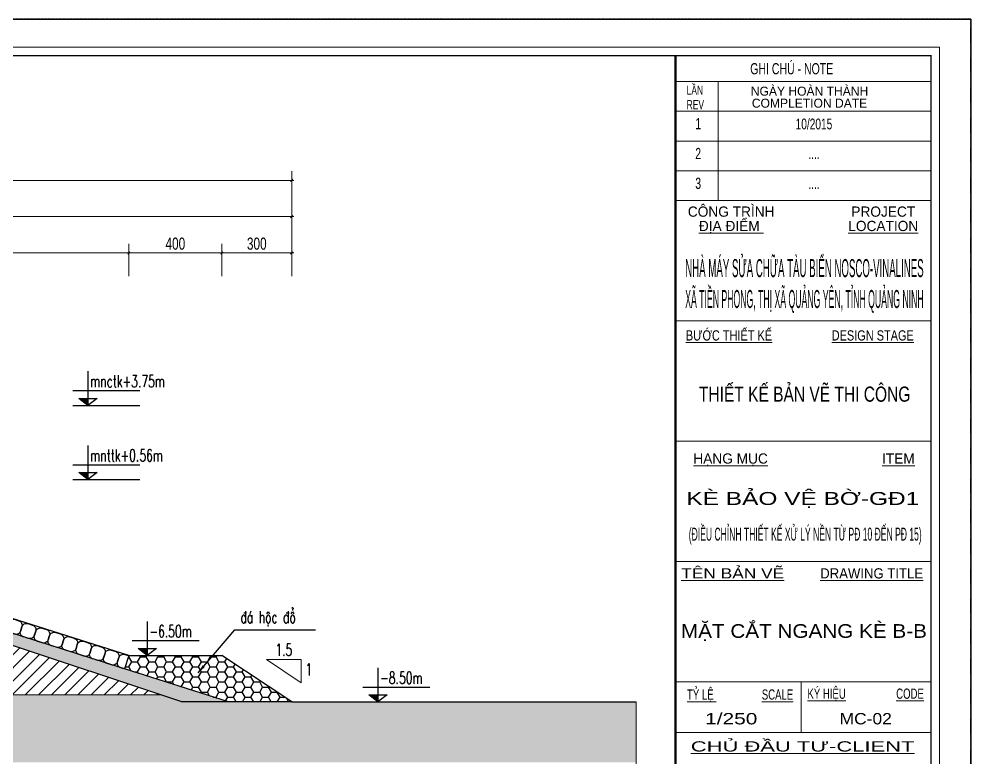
# Model space of a CAD drawing. Header units: millimetres. Extents: x -95488 to 835450, y -398213 to -214134.
# Drawn here: x 259359 to 300274, y -351563 to -319787 of the extents above; entities that cross this region are included whole.
import ezdxf
from ezdxf.enums import TextEntityAlignment as Align

# ---------------------------------------------------------------- set-up
doc = ezdxf.new("R2010")
doc.units = ezdxf.units.MM
doc.header["$MEASUREMENT"] = 0
doc.linetypes.add('HIDDEN', pattern=[0.375, 0.25, -0.125])
doc.layers.add('00 MV', color=3, linetype='Continuous', plot=False)
for name, color, linetype, lineweight in [('01 TEXT', 7, 'Continuous', 13), ('DIM', 177, 'Continuous', 20), ('MANH1', 251, 'Continuous', 13), ('TEXT', 2, 'Continuous', 20)]:
    doc.layers.add(name, color=color, linetype=linetype, lineweight=lineweight)
for name, color, linetype in [('bao', 2, 'Continuous'), ('Border', 2, 'Continuous'), ('DLINE', 4, 'Continuous'), ('Hatch', 250, 'Continuous'), ('Net vang', 2, 'Continuous')]:
    doc.layers.add(name, color=color, linetype=linetype)
doc.styles.add('khung ban ve - kien phat', font='VHBLACK_0.TTF', dxfattribs={"width": 0.6})
doc.styles.add('ROMANS', font='vnsimli.shx', dxfattribs={"width": 0.6})
doc.styles.add('THUONG', font='vnsimli.shx', dxfattribs={"width": 0.55})
doc.styles.add('TXTDIM', font='VNARIAL_0.TTF', dxfattribs={"width": 0.7})
doc.dimstyles.new('250', dxfattribs={"dimscale": 250, "dimtxt": 1.8, "dimasz": 1.5, "dimexe": 0.5, "dimexo": 0.5, "dimgap": 0.9, "dimtad": 1, "dimdec": 3, "dimlfac": 0.1, "dimdsep": 46, "dimtxsty": 'ROMANS', "dimcen": -0.5, "dimclrd": 4, "dimclre": 7, "dimclrt": 2, "dimadec": 3, "dimazin": 2, "dimtfac": 1, "dimtdec": 3, "dimtix": 1, "dimtmove": 1, "dimatfit": 3, "dimfxl": 1, "dimtolj": 1, "dimtzin": 0, "dimlwd": -1, "dimlwe": -1, "dimarcsym": 0})
doc.dimstyles.new('DIM 260', dxfattribs={"dimscale": 260, "dimtxt": 2, "dimasz": 0.3, "dimexe": 1.5, "dimexo": 0, "dimgap": 0.5, "dimtad": 1, "dimdec": 0, "dimzin": 12, "dimdsep": 46, "dimtxsty": 'TXTDIM', "dimblk": 'SLASH', "dimcen": 1.5, "dimclrd": 256, "dimclre": 256, "dimclrt": 2, "dimadec": 0, "dimazin": 0, "dimtfac": 1, "dimtdec": 0, "dimtix": 1, "dimtmove": 0, "dimatfit": 3, "dimldrblk": 'DOT', "dimfxl": 2, "dimtolj": 1, "dimtzin": 0, "dimlwd": 9, "dimlwe": 9, "dimarcsym": 1})

# ---------------------------------------------------------------- blocks, each defined once
blk = doc.blocks.new('Caodo')
at = {"layer": 'DLINE'}
blk.add_hatch(color=256, dxfattribs=at).paths.add_polyline_path([(-0.02, 1.19), (-1.6, 1.19), (-0.02, -0.01)])
for p, q in [((-0.02, 5.85), (-0.02, -0.01)), ((8.89, 2.49), (-2.61, 2.49)), ((-0.02, -0.01), (-1.6, 1.19)), ((-1.6, 1.19), (1.56, 1.19)), ((1.56, 1.19), (-0.02, -0.01)), ((-2.61, -0.01), (8.89, -0.01))]:
    blk.add_line(p, q, dxfattribs=at)
blk = doc.blocks.new('SLASH')
at = {"layer": 'DIM', "color": 16, "linetype": 'Continuous'}
for p, q in [((-1.2, 0), (1.2, 0)), ((-0.6, -0.6), (0.6, 0.6))]:
    blk.add_line(p, q, dxfattribs=at)
blk = doc.blocks.new('*D138')
at = {"layer": 'Defpoints', "color": 0}
for p in [(271077, -328286), (239577, -330843), (271077, -330843)]:
    blk.add_point(p, dxfattribs=at)
at = {"layer": 'DIM', "lineweight": 9}
for p, q in [((239577, -330843), (239577, -327896)), ((271077, -330843), (271077, -327896)), ((239655, -328286), (270999, -328286))]:
    blk.add_line(p, q, dxfattribs=at)
at = {"layer": 'DIM', "lineweight": 9, "xscale": 78, "yscale": 78, "zscale": 78, "rotation": 180}
blk.add_blockref('SLASH', (239577, -328286), dxfattribs=at)
at = {"layer": 'DIM', "lineweight": 9, "xscale": 78, "yscale": 78, "zscale": 78}
blk.add_blockref('SLASH', (271077, -328286), dxfattribs=at)
at = {"layer": 'DIM', "color": 2, "insert": (255327, -327890), "char_height": 520, "attachment_point": 5, "style": 'TXTDIM'}
blk.add_mtext('\\A1;3150', dxfattribs=at)
blk = doc.blocks.new('_Dot')
at = {"color": 0, "linetype": 'ByBlock', "lineweight": -2}
blk.add_line((-0.5, 0), (-1, 0), dxfattribs=at)
at = {"color": 0, "linetype": 'ByBlock', "const_width": 0.5}
blk.add_lwpolyline([(-0.25, 0, 1), (0.25, 0, 1)], format="xyb", close=True, dxfattribs=at)
blk = doc.blocks.new('*D141')
at = {"layer": 'Defpoints', "color": 0}
for p in [(264077, -329846), (240418, -330843), (264077, -330843)]:
    blk.add_point(p, dxfattribs=at)
at = {"layer": 'DIM', "lineweight": 9}
for p, q in [((240418, -330843), (240418, -329456)), ((264077, -330843), (264077, -329456)), ((240496, -329846), (263999, -329846))]:
    blk.add_line(p, q, dxfattribs=at)
at = {"layer": 'DIM', "lineweight": 9, "xscale": 78, "yscale": 78, "zscale": 78, "rotation": 180}
blk.add_blockref('SLASH', (240418, -329846), dxfattribs=at)
at = {"layer": 'DIM', "lineweight": 9, "xscale": 78, "yscale": 78, "zscale": 78}
blk.add_blockref('SLASH', (264077, -329846), dxfattribs=at)
at = {"layer": 'DIM', "color": 2, "insert": (252247, -329450), "char_height": 520, "attachment_point": 5, "style": 'TXTDIM'}
blk.add_mtext('\\A1;2366', dxfattribs=at)
blk = doc.blocks.new('*D142')
at = {"layer": 'Defpoints', "color": 0}
for p in [(268077, -329846), (264077, -330843), (268077, -330843)]:
    blk.add_point(p, dxfattribs=at)
at = {"layer": 'DIM', "lineweight": 9}
for p, q in [((264077, -330843), (264077, -329456)), ((268077, -330843), (268077, -329456)), ((264155, -329846), (267999, -329846))]:
    blk.add_line(p, q, dxfattribs=at)
at = {"layer": 'DIM', "lineweight": 9, "xscale": 78, "yscale": 78, "zscale": 78, "rotation": 180}
blk.add_blockref('SLASH', (264077, -329846), dxfattribs=at)
at = {"layer": 'DIM', "lineweight": 9, "xscale": 78, "yscale": 78, "zscale": 78}
blk.add_blockref('SLASH', (268077, -329846), dxfattribs=at)
at = {"layer": 'DIM', "color": 2, "insert": (266077, -329450), "char_height": 520, "attachment_point": 5, "style": 'TXTDIM'}
blk.add_mtext('\\A1;400', dxfattribs=at)
blk = doc.blocks.new('*D143')
at = {"layer": 'Defpoints', "color": 0}
for p in [(271077, -329846), (268077, -330843), (271077, -330843)]:
    blk.add_point(p, dxfattribs=at)
at = {"layer": 'DIM', "lineweight": 9}
for p, q in [((268077, -330843), (268077, -329456)), ((271077, -330843), (271077, -329456)), ((268155, -329846), (270999, -329846))]:
    blk.add_line(p, q, dxfattribs=at)
at = {"layer": 'DIM', "lineweight": 9, "xscale": 78, "yscale": 78, "zscale": 78, "rotation": 180}
blk.add_blockref('SLASH', (268077, -329846), dxfattribs=at)
at = {"layer": 'DIM', "lineweight": 9, "xscale": 78, "yscale": 78, "zscale": 78}
blk.add_blockref('SLASH', (271077, -329846), dxfattribs=at)
at = {"layer": 'DIM', "color": 2, "insert": (269577, -329450), "char_height": 520, "attachment_point": 5, "style": 'TXTDIM'}
blk.add_mtext('\\A1;300', dxfattribs=at)
blk = doc.blocks.new('*D144')
at = {"layer": 'Defpoints', "color": 0}
for p in [(271077, -326726), (203446, -330843), (271077, -330843)]:
    blk.add_point(p, dxfattribs=at)
at = {"layer": 'DIM', "lineweight": 9}
for p, q in [((203446, -330843), (203446, -326336)), ((271077, -330843), (271077, -326336)), ((203524, -326726), (270999, -326726))]:
    blk.add_line(p, q, dxfattribs=at)
at = {"layer": 'DIM', "lineweight": 9, "xscale": 78, "yscale": 78, "zscale": 78, "rotation": 180}
blk.add_blockref('SLASH', (203446, -326726), dxfattribs=at)
at = {"layer": 'DIM', "lineweight": 9, "xscale": 78, "yscale": 78, "zscale": 78}
blk.add_blockref('SLASH', (271077, -326726), dxfattribs=at)
at = {"layer": 'DIM', "color": 2, "insert": (237262, -326330), "char_height": 520, "attachment_point": 5, "style": 'TXTDIM'}
blk.add_mtext('\\A1;9150', dxfattribs=at)

msp = doc.modelspace()

# ---------------------------------------------------------------- hatches: boundary and pattern name
at = {"layer": 'Hatch'}
h = msp.add_hatch(dxfattribs=at)
h.set_pattern_fill('ANSI31', color=256, scale=3200, style=0)
h.set_pattern_definition([(45, (141789.1, 0), (-282.8427, 282.8427), [])])
h.paths.add_polyline_path([(217039.3, -348852.6), (217039.3, -339152.6), (203446.2, -339152.6), (201646.2, -338552.6), (199077, -338552.6), (199077, -348852.6)])
edge = h.paths.add_edge_path(flags=16)
edge.add_ellipse((205788.7, -346461.3), major_axis=(803, 0.2), ratio=1, start_angle=0, end_angle=360)
h.paths.add_polyline_path([(217291.1, -348852.6), (228110.2, -348852.6), (229310.2, -340452.6), (229077, -340452.6), (228977, -340452.6), (226327, -340452.6), (225327, -340452.6), (224027, -339152.6), (217291.1, -339152.6)])
h.paths.add_polyline_path([(223795, -340752.6), (224190, -340452.6), (224584.9, -340752.6)], flags=16)
h.paths.add_polyline_path([(229377, -343520.4), (228615.3, -348852.6), (229377, -348852.6)])
h.paths.add_polyline_path([(229777, -348852.6), (230877, -348852.6), (230877, -340452.6), (229815.3, -340452.6), (229777, -340720.4)])
h.paths.add_polyline_path([(232377, -340452.6), (231277, -340452.6), (231277, -348852.6), (232377, -348852.6)])
h.paths.add_polyline_path([(233877, -340452.6), (232777, -340452.6), (232777, -348852.6), (233877, -348852.6)])
h.paths.add_polyline_path([(234277, -348852.6), (235327, -348852.6), (235327, -340452.6), (234277, -340452.6)])
h.paths.add_polyline_path([(235827, -348852.6), (238827, -348852.6), (238827, -340452.6), (235827, -340452.6)])
h.paths.add_polyline_path([(239327, -348852.6), (240138.7, -348852.6), (239327, -343170.4)])
h.paths.add_polyline_path([(240643.8, -348852.6), (265450.1, -348852.6), (240257.3, -340452.6), (239577, -340452.6), (239443.8, -340452.6)])
h.paths.add_polyline_path([(250642.3, -344821.7), (253642.3, -345821.7), (250642.3, -345821.7)], flags=16)
h.paths.add_polyline_path([(205401.2, -346861.7), (206176.2, -346861.7), (206176.2, -346081.7), (205401.2, -346081.7)], flags=8)
h.paths.add_polyline_path([(228936.9, -342672.2), (229717.1, -342672.2), (229717.1, -343462.8), (228936.9, -343462.8)], flags=9)
h.paths.add_polyline_path([(221910.3, -341885.1), (223651.1, -341885.1), (223651.1, -341105.1), (221910.3, -341105.1)], flags=24)
h.paths.add_polyline_path([(229812.6, -342672.2), (230841.4, -342672.2), (230841.4, -343462.8), (229812.6, -343462.8)], flags=24)
h.paths.add_polyline_path([(231312.6, -342672.2), (232341.4, -342672.2), (232341.4, -343462.8), (231312.6, -343462.8)], flags=24)
h.paths.add_polyline_path([(232812.6, -342672.2), (233841.4, -342672.2), (233841.4, -343462.8), (232812.6, -343462.8)], flags=24)
h.paths.add_polyline_path([(233671.2, -344232.2), (234982.8, -344232.2), (234982.8, -345022.8), (233671.2, -345022.8)], flags=9)
h.paths.add_polyline_path([(234312.6, -342672.2), (235341.4, -342672.2), (235341.4, -343462.8), (234312.6, -343462.8)], flags=9)
h.paths.add_polyline_path([(236795.6, -342671.4), (237858.4, -342671.4), (237858.4, -343462.8), (236795.6, -343462.8)], flags=24)
h.paths.add_polyline_path([(241483.6, -347621.2), (248575.5, -347621.2), (248575.5, -346432.7), (241483.6, -346432.7)], flags=24)
h.paths.add_polyline_path([(251570.9, -346619.4), (252056.2, -346619.4), (252056.2, -345839.4), (251570.9, -345839.4)], flags=24)
h.paths.add_polyline_path([(250237.1, -345743.1), (250577.6, -345743.1), (250577.6, -344963.1), (250237.1, -344963.1)], flags=24)
h = msp.add_hatch(dxfattribs=at)
h.set_pattern_fill('HONEY', color=256, scale=500, style=0)
h.set_pattern_definition([(0, (901116.614, -101032.09), (93.75, 54.1265875), [62.5, -125]), (120, (901116.614, -101032.09), (-93.75, 54.126588), [62.5, -125]), (60, (901116.614, -101032.09), (2e-07, 108.2531754), [-125, 62.5])])
h.paths.add_polyline_path([(266358.1, -349152.6), (268359.8, -349152.6), (240324.8, -340252.6), (239577, -340252.6), (239577, -340452.6), (240258.1, -340452.6)])
h = msp.add_hatch(dxfattribs=at)
h.set_pattern_fill('HONEY', color=256, scale=2000, style=0)
h.set_pattern_definition([(0, (287077.77, 58952.28), (375, 216.50635), [250, -500]), (120, (287077.77, 58952.28), (-375, 216.50635), [250, -500]), (60, (287077.77, 58952.28), (8e-07, 433.0127), [-500, 250])])
h.paths.add_polyline_path([(264873, -347152.6), (264868.5, -347156), (264864.1, -347152.6), (264077, -347152.6), (263892.3, -347734.4), (268359.8, -349152.6), (271077, -349152.6), (268077, -347152.6)])
h = msp.add_hatch(dxfattribs=at)
h.set_pattern_fill('ANSI33', color=256, scale=2200, style=0)
h.set_pattern_definition([(45, (287077.77, 58952.3), (-388.9087, 388.9087), []), (45, (287466.7, 58952.3), (-388.9087, 388.9087), [275, -137.5])])
h.paths.add_polyline_path([(266013.4, -380725.7), (266013.4, -379556.7), (264627, -379556.7), (264627, -380725.7)])
h.paths.add_polyline_path([(285879.9, -351752.7), (285879.9, -349152.6), (277014.6, -349152.6), (277014.6, -349156), (274140.2, -349156), (274140.2, -349152.6), (271077, -349152.6), (266349.8, -349152.6), (265450.1, -348852.6), (240643.8, -348852.6), (241058.1, -351752.6)])
h.paths.add_polyline_path([(240138.7, -348852.6), (239327, -348852.6), (239327, -351752.6), (240553, -351752.6)])
h.paths.add_polyline_path([(238827, -351752.6), (238827, -348852.6), (235827, -348852.6), (235827, -351752.6)])
h.paths.add_polyline_path([(235327, -348852.6), (234277, -348852.6), (234277, -351752.6), (235327, -351752.6)])
h.paths.add_polyline_path([(233877, -348852.6), (232777, -348852.6), (232777, -351752.6), (233877, -351752.6)])
h.paths.add_polyline_path([(231277, -351752.6), (232377, -351752.6), (232377, -348852.6), (231277, -348852.6)])
h.paths.add_polyline_path([(230877, -348852.6), (229777, -348852.6), (229777, -351752.6), (230877, -351752.6)])
h.paths.add_polyline_path([(229377, -351752.6), (229377, -348852.6), (228615.3, -348852.6), (228201, -351752.6)])
h.paths.add_polyline_path([(227695.9, -351752.6), (228110.2, -348852.6), (217291.1, -348852.6), (217291.1, -351752.6)])
h.paths.add_polyline_path([(217039.3, -351752.6), (217039.3, -348852.6), (199077, -348852.6), (199077, -351752.6)])
h.paths.add_polyline_path([(205546, -350892.6), (206031.4, -350892.6), (206031.4, -350112.6), (205546, -350112.6)], flags=24)
h.paths.add_polyline_path([(205683.9, -349696.1), (205649.3, -349701.4), (205614.9, -349708.3), (205580.9, -349716.6), (205547.2, -349726.4), (205514.1, -349737.6), (205481.4, -349750.3), (205449.3, -349764.4), (205417.9, -349779.9), (205387.2, -349796.8), (205357.3, -349815), (205328.1, -349834.4), (205299.9, -349855.1), (205272.6, -349877.1), (205246.2, -349900.2), (205220.9, -349924.4), (205196.7, -349949.7), (205173.6, -349976), (205151.7, -350003.4), (205130.9, -350031.6), (205111.5, -350060.7), (205093.3, -350090.7), (205076.5, -350121.4), (205061, -350152.8), (205046.9, -350184.9), (205034.2, -350217.5), (205022.9, -350250.7), (205013.1, -350284.4), (205004.8, -350318.4), (204997.9, -350352.7), (204992.6, -350387.4), (204988.8, -350422.2), (204986.5, -350457.1), (204985.7, -350492.2), (204986.5, -350527.2), (204988.8, -350562.2), (204992.6, -350597), (204997.9, -350631.6), (205004.8, -350666), (205013.1, -350700), (205022.9, -350733.6), (205034.2, -350766.8), (205046.9, -350799.4), (205061, -350831.5), (205076.5, -350862.9), (205093.3, -350893.6), (205111.5, -350923.6), (205130.9, -350952.7), (205151.7, -350981), (205173.6, -351008.3), (205196.7, -351034.6), (205220.9, -351059.9), (205246.2, -351084.2), (205272.6, -351107.3), (205299.9, -351129.2), (205328.1, -351149.9), (205357.3, -351169.4), (205387.2, -351187.6), (205417.9, -351204.4), (205449.3, -351219.9), (205481.4, -351234), (205514.1, -351246.7), (205547.2, -351258), (205580.9, -351267.8), (205614.9, -351276.1), (205649.3, -351282.9), (205683.9, -351288.3), (205718.7, -351292.1), (205753.7, -351294.4), (205788.7, -351295.1), (205823.7, -351294.4), (205858.7, -351292.1), (205893.5, -351288.3), (205928.1, -351282.9), (205962.5, -351276.1), (205996.5, -351267.8), (206030.1, -351258), (206063.3, -351246.7), (206096, -351234), (206128, -351219.9), (206159.5, -351204.4), (206190.2, -351187.6), (206220.1, -351169.4), (206249.2, -351149.9), (206277.5, -351129.2), (206304.8, -351107.3), (206331.2, -351084.2), (206356.5, -351059.9), (206380.7, -351034.6), (206403.8, -351008.3), (206425.7, -350981), (206446.4, -350952.7), (206465.9, -350923.6), (206484.1, -350893.6), (206500.9, -350862.9), (206516.4, -350831.5), (206530.5, -350799.4), (206543.2, -350766.8), (206554.5, -350733.6), (206564.3, -350700), (206572.6, -350666), (206579.4, -350631.6), (206584.8, -350597), (206588.6, -350562.2), (206590.9, -350527.2), (206591.6, -350492.2), (206590.9, -350457.1), (206588.6, -350422.2), (206584.8, -350387.4), (206579.4, -350352.7), (206572.6, -350318.4), (206564.3, -350284.4), (206554.5, -350250.7), (206543.2, -350217.5), (206530.5, -350184.9), (206516.4, -350152.8), (206500.9, -350121.4), (206484.1, -350090.7), (206465.9, -350060.7), (206446.4, -350031.6), (206425.7, -350003.4), (206403.8, -349976), (206380.7, -349949.7), (206356.5, -349924.4), (206331.2, -349900.2), (206304.8, -349877.1), (206277.5, -349855.1), (206249.2, -349834.4), (206220.1, -349815), (206190.2, -349796.8), (206159.5, -349779.9), (206128, -349764.4), (206096, -349750.3), (206063.3, -349737.6), (206030.1, -349726.4), (205996.5, -349716.6), (205962.5, -349708.3), (205928.1, -349701.4), (205893.5, -349696.1), (205858.7, -349692.3), (205823.7, -349690), (205788.7, -349689.2), (205753.7, -349690), (205718.7, -349692.3)], flags=0)

# ---------------------------------------------------------------- linework, layer by layer
at = {"layer": '00 MV', "color": 3, "linetype": 'HIDDEN', "ltscale": 0.1}
msp.add_lwpolyline([(191589.4, -396634.9), (300273.9, -396634.9), (300273.9, -319787.2), (191589.4, -319787.2)], close=True, dxfattribs=at)
at = {"layer": '01 TEXT', "color": 7}
for p, q in [((298553.3, -322471.7), (287573.9, -322471.7)), ((298553.3, -323752.5), (287573.9, -323752.5)), ((298553.3, -325033.3), (287573.9, -325033.3)), ((298553.3, -326314.1), (287573.9, -326314.1)), ((298553.3, -327594.9), (287573.9, -327594.9)), ((298553.3, -332769.8), (287573.9, -332769.8)), ((298553.3, -337944.8), (287573.9, -337944.8)), ((298553.3, -343119.7), (287573.9, -343119.7)), ((298553.3, -348294.6), (287573.9, -348294.6)), ((298553.3, -350463.6), (287573.9, -350463.6))]:
    msp.add_line(p, q, dxfattribs=at)
at = {"layer": '01 TEXT', "linetype": 'Continuous'}
msp.add_lwpolyline([(196577.6, -395371.5), (196577.6, -320998.9), (298919.3, -320998.9), (298919.3, -395371.5)], close=True, dxfattribs=at)
at = {"layer": '01 TEXT', "color": 4, "const_width": 64.7}
msp.add_lwpolyline([(196943.5, -395005.6), (196943.5, -321364.9), (298553.3, -321364.9), (298553.3, -395005.6)], close=True, dxfattribs=at)
at = {"layer": '01 TEXT', "color": 7, "const_width": 109.8}
msp.add_lwpolyline([(287573.9, -321364.9), (287573.9, -395005.6)], dxfattribs=at)
at = {"layer": '01 TEXT', "color": 7}
for points in [[(289403.6, -322471.7), (289403.6, -327594.9)], [(298553.3, -337944.8), (287573.9, -337944.8)], [(292977.6, -348294.6), (292977.6, -350463.6)]]:
    msp.add_lwpolyline(points, dxfattribs=at)
at = {"layer": 'Border'}
for p, q in [((264073.9, -347162.5), (240417.7, -339652.6)), ((268359.8, -349152.6), (240324.8, -340252.6)), ((266349.8, -349152.6), (240257.3, -340452.6)), ((264077, -347152.6), (263892.3, -347734.4)), ((264077, -347152.6), (268077, -347152.6)), ((271077, -349152.6), (268077, -347152.6)), ((271077, -349152.6), (266326, -349152.6)), ((271077, -349152.6), (285879.9, -349152.6))]:
    msp.add_line(p, q, dxfattribs=at)
at = {"layer": 'Hatch'}
for points in [[(258830.5, -345908.8), (258885.9, -345734.1, -0.4142136), (259147.5, -345598.6), (259346.1, -345661.6, -0.4142136), (259481.6, -345923.2), (259418.6, -346121.8, -0.4397578), (259164.6, -346233.5), (258966, -346170.5, -0.4142136)], [(259418.6, -346121.8), (259481.6, -345923.2, -0.4142136), (259743.2, -345787.7), (259941.8, -345850.7, -0.4142136), (260077.3, -346112.3), (260021.9, -346287.1, -0.4142136), (259760.3, -346422.6), (259561.7, -346359.6, -0.4397578)], [(260014.3, -346310.9), (260077.3, -346112.3, -0.4142136), (260338.9, -345976.8), (260537.5, -346039.8, -0.4142136), (260673, -346301.4), (260617.6, -346476.2, -0.4142136), (260356, -346611.7), (260157.4, -346548.7, -0.4397578)], [(260617.6, -346476.2), (260673, -346301.4, -0.4142136), (260934.6, -346165.9), (261133.2, -346229, -0.4142136), (261268.7, -346490.6), (261205.7, -346689.1, -0.4397578), (260951.7, -346800.8), (260753.1, -346737.8, -0.4142136)], [(261205.7, -346689.1), (261268.7, -346490.6, -0.4142136), (261530.3, -346355), (261728.9, -346418.1, -0.4142136), (261864.4, -346679.7), (261809, -346854.4, -0.4142136), (261547.4, -346989.9), (261348.8, -346926.9, -0.4397578)], [(261809, -346854.4), (261864.4, -346679.7, -0.4142136), (262126, -346544.1), (262324.6, -346607.2, -0.4142136), (262460.1, -346868.8), (262397.1, -347067.3, -0.4397578), (262143.1, -347179.1), (261944.5, -347116, -0.4142136)], [(262397.1, -347067.3), (262460.1, -346868.8, -0.4142136), (262721.7, -346733.3), (262920.3, -346796.3, -0.4142136), (263055.8, -347057.9), (263000.4, -347232.6, -0.4142136), (262738.8, -347368.2), (262540.2, -347305.1, -0.4397578)], [(262992.8, -347256.5), (263055.8, -347057.9, -0.4142136), (263317.5, -346922.4), (263516, -346985.4, -0.4142136), (263651.6, -347247), (263596.1, -347421.7, -0.4142136), (263334.5, -347557.3), (263135.9, -347494.2, -0.4397578)]]:
    msp.add_lwpolyline(points, format="xyb", close=True, dxfattribs=at)
msp.add_lwpolyline([(263861.2, -347724.5), (263731.6, -347683.3, -0.4142136), (263596.1, -347421.7), (263651.6, -347247, -0.4142136), (263913.2, -347111.5), (264042.7, -347152.6)], format="xyb", dxfattribs=at)
at = {"layer": 'MANH1', "color": 7}
msp.add_line((217291.1, -348852.6), (265479.7, -348852.6), dxfattribs=at)
at = {"layer": 'MANH1'}
msp.add_line((285879.9, -353152.6), (285879.9, -349152.6), dxfattribs=at)
at = {"layer": 'Net vang'}
msp.add_lwpolyline([(191589.4, -319787.2), (300273.9, -319787.2), (300273.9, -396634.9), (191589.4, -396634.9)], close=True, dxfattribs=at)
at = {"layer": 'TEXT'}
for p, q in [((271488.1, -347334.1), (269988.1, -347334.1)), ((269988.1, -347334.1), (271488.1, -348334.1)), ((271488.1, -347334.1), (271488.1, -348334.1))]:
    msp.add_line(p, q, dxfattribs=at)

# ---------------------------------------------------------------- block references
at = {"xscale": 250, "yscale": 250, "zscale": 250}
for p in [(262327.5, -336399.2), (262327.5, -339589.2), (264873, -347152.6), (274791.8, -349152.6)]:
    msp.add_blockref('Caodo', p, dxfattribs=at)

# ---------------------------------------------------------------- texts
at = {"layer": '01 TEXT', "style": 'khung ban ve - kien phat', "width": 0.7}
for s, height, p in [('ghi chó - note', 483.043, (290786.5, -322165)), ('lÇn', 388.12, (288054.3, -323044.7)), ('REV', 388.12, (288054.3, -323663.6)), ('1', 483, (288423.9, -324532.5)), ('2', 483, (288423.9, -325813.3)), ('3', 483, (288423.9, -327094))]:
    msp.add_text(s, height=height, dxfattribs=at).set_placement(p)
at = {"layer": '01 TEXT', "style": 'khung ban ve - kien phat'}
for s, height, p in [('ngµy hoµn thµnh', 388.12, (293335.3, -323083.2)), ('COMPLETION date', 388.12, (293335.3, -323599.5)), ('c«ng tr×nh', 439.87, (289967.8, -328288.6)), ('project', 439.87, (296504.6, -328288.6)), ('%%U®Þa ®iÓm ', 439.869, (289967.8, -328905.8)), ('%%Ulocation', 439.869, (296504.6, -328905.8)), ('%%Uh¹ng môc', 439.869, (289942.9, -338906.1)), ('%%Uitem', 439.87, (297153.3, -338906.1))]:
    msp.add_text(s, height=height, dxfattribs=at).set_placement(p, align=Align.CENTER)
for s, height, width, p in [('10/2015', 465.74, 0.7, (293525.2, -324532.5)), ('....', 465.74, 0.7, (293525.2, -325813.3)), ('....', 465.74, 0.7, (293525.2, -327094)), ('%%Ub\xadíc thiÕt kÕ', 439.869, 0.8, (289874.7, -333612.1)), ('%%Udesign stage', 439.869, 0.8, (296053.3, -333612.1)), ('%%Utû lÖ ', 439.87, 0.7, (288698.2, -349055.1)), ('%%Uký hiÖu', 439.87, 0.7, (294069.1, -349018.4)), ('%%Ucode', 439.87, 0.7, (297654.6, -349018.4)), ('%%Uscale', 439.87, 0.7, (291958.6, -349055.1))]:
    msp.add_text(s, height=height, dxfattribs=dict(at, width=width)).set_placement(p, align=Align.CENTER)
for s, height, width, p, p2 in [('NHµ M¸Y SöA CH÷A TµU BIÓN NOSCO-VINALINES', 776.239, 0.343291, (287992.3, -330886.8), (298240.6, -330886.8)), ('X· TIÒN PHONG, thÞ x· qu¶ng yªn, TØNH QU¶NG NINH', 776.239, 0.305576, (287992.3, -332215.5), (298240.6, -332215.5)), ('thiÕt kÕ b¶n vÏ thi c«ng', 650.015, 0.669286, (288582.6, -336243), (297670.2, -336243)), ('%%Utªn b¶n vÏ', 439.869, 1.090745, (287823.4, -343845.7), (292246.3, -343845.7)), ('%%Udrawing title', 439.869, 0.839148, (293795.1, -343845.7), (298218, -343845.7)), ('%%Uchñ ®Çu t\xad-client', 439.869, 1.401803, (288233.9, -351286.1), (297843.9, -351286.1))]:
    msp.add_text(s, height=height, dxfattribs=dict(at, width=width)).set_placement(p, p2, align=Align.FIT)
at = {"layer": '01 TEXT', "color": 1, "style": 'khung ban ve - kien phat'}
for s, height, width, p, p2 in [('KÌ B¶O VÖ Bê-G§1', 557.156, 1.238057, (288041.1, -340684.1), (298052.7, -340684.1)), ('(§IÒU CHØNH THIÕT KÕ Xö Lý NÒN Tõ P§ 10 §ÕN P§ 15)', 557.156, 0.427807, (288145.1, -342216.4), (298156.8, -342216.4)), ('MÆT C¾T NGANG KÌ B-B', 588.357, 0.963053, (287809.3, -346397.7), (298381.6, -346397.7)), ('1/250', 487.77, 1.127821, (288848.5, -350118.5), (291092.6, -350118.5)), ('MC-02', 487.77, 0.965414, (294629, -350118.5), (296873.2, -350118.5))]:
    msp.add_text(s, height=height, dxfattribs=dict(at, width=width)).set_placement(p, p2, align=Align.FIT)
at = {"layer": 'TEXT', "style": 'THUONG', "width": 0.65}
for s, p in [('mnctk+3.75m', (262414.9, -335777.6)), ('mnttk+0.56m', (262414.9, -338967.6)), ('-6.50m', (264960.4, -346531)), ('-8.50m', (274879.2, -348531))]:
    msp.add_text(s, height=520, dxfattribs=at).set_placement(p, align=Align.BOTTOM_LEFT)
msp.add_text('®¸ héc ®æ', height=520, dxfattribs=at).set_placement((268877, -345767.7))
for s, p in [('1.5', (270740.9, -346911.2)), ('1', (271809.9, -347757))]:
    msp.add_text(s, height=520, dxfattribs=at).set_placement(p, align=Align.MIDDLE_CENTER)

# ---------------------------------------------------------------- dimensions: what is measured, and where the dimension line sits
at = {"layer": 'DIM'}
dim = msp.add_linear_dim(base=(271077, -326725.7), p1=(203446.2, -330843.2), p2=(271077, -330843.2), text='9150', dimstyle='DIM 260', dxfattribs=at)
dim.commit()
dim.dimension.update_dxf_attribs({"geometry": '*D144', "text_midpoint": (237261.6, -326330.4)})
for base, p1, p2, picture, middle in [((271077, -328285.7), (239577, -330843.2), (271077, -330843.2), '*D138', (255327, -327890)), ((268077, -329845.7), (264077, -330843.2), (268077, -330843.2), '*D142', (266077, -329450.4)), ((271077, -329845.7), (268077, -330843.2), (271077, -330843.2), '*D143', (269577, -329450))]:
    dim = msp.add_linear_dim(base=base, p1=p1, p2=p2, dimstyle='DIM 260', override={"dimlfac": 0.1}, dxfattribs=at)
    dim.commit()
    dim.dimension.update_dxf_attribs({"geometry": picture, "text_midpoint": middle})
dim = msp.add_linear_dim(base=(264077, -329845.7), p1=(240417.7, -330843.2), p2=(264077, -330843.2), text='2366', dimstyle='DIM 260', override={"dimlfac": 0.1}, dxfattribs=at)
dim.commit()
dim.dimension.update_dxf_attribs({"geometry": '*D141', "text_midpoint": (252247.4, -329450)})

# ---------------------------------------------------------------- leaders
at = {"layer": 'bao'}
msp.add_leader([(267058.7, -347898.5), (268628.8, -346046.7), (272097.6, -346046.7)], dimstyle='250', dxfattribs=at)

doc.saveas('drawing.dxf')
